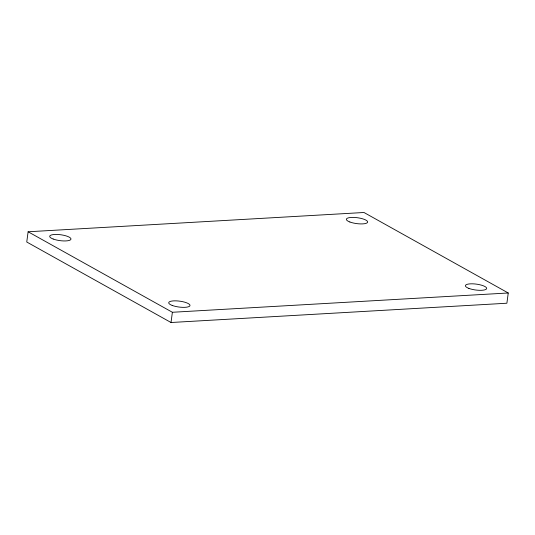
<?xml version="1.0" encoding="UTF-8"?>
<svg xmlns="http://www.w3.org/2000/svg" width="535" height="535" viewBox="0 0 535 535"><rect width="100%" height="100%" fill="white"/><g stroke="black" fill="none" stroke-linecap="round" stroke-linejoin="round"><path stroke-width="0.8" d="M28.114 231.775L26.75 242.014L171.019 322.505L506.886 303.225L508.25 292.986L363.981 212.495L28.114 231.775L172.384 312.273L508.25 292.986M171.019 322.505L172.384 312.273M53.172 239.025A10.74 2.963 7.6 0 0 70.747 239.606A10.74 2.963 7.6 0 0 57.078 234.45A10.74 2.963 7.6 0 0 53.172 239.025M172.196 305.431A10.74 2.963 7.6 0 0 189.764 306.013A10.74 2.963 7.6 0 0 176.095 300.857A10.74 2.963 7.6 0 0 172.196 305.431M468.874 288.398A10.74 2.963 7.6 0 0 486.449 288.98A10.74 2.963 7.6 0 0 472.779 283.824A10.74 2.963 7.6 0 0 468.874 288.398M349.857 221.992A10.74 2.963 7.6 0 0 367.431 222.573A10.74 2.963 7.6 0 0 353.762 217.417A10.74 2.963 7.6 0 0 349.857 221.992"/></g></svg>
